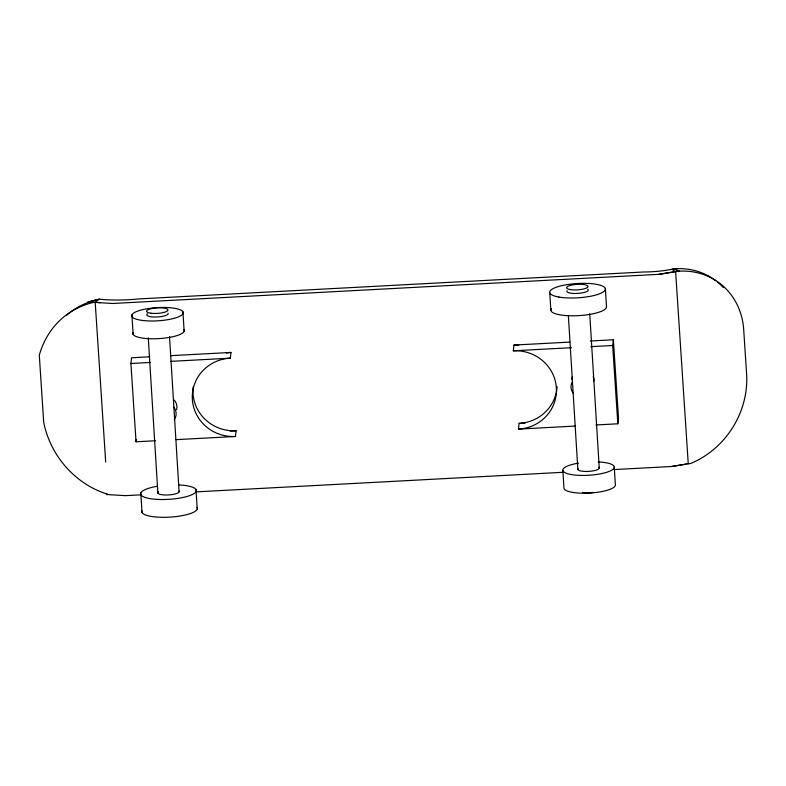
<?xml version="1.0" encoding="UTF-8"?>
<svg xmlns="http://www.w3.org/2000/svg" width="786" height="786" viewBox="0 0 786 786"><rect width="100%" height="100%" fill="white"/><g stroke="black" fill="none" stroke-linecap="round" stroke-linejoin="round"><path stroke-width="1.18" d="M155.431 440.75L136.047 441.781L130.908 363.486L131.586 357.758L149.762 356.785M136.047 441.781L136.322 439.492M193.218 386.928A40.587 39.192 6.8 0 0 236.105 430.748L235.427 436.476A40.587 39.192 6.8 0 1 192.364 399.494A40.587 39.192 6.8 0 1 230.288 358.18L230.966 352.452L170.366 355.685M575.401 426.061L518.446 429.097A40.587 39.192 6.8 0 0 556.36 387.793A40.587 39.192 6.8 0 0 513.297 350.802L513.985 345.074L569.732 342.097M518.446 429.097L519.124 423.369A40.587 39.192 6.8 0 0 556.085 393.373M596.004 424.961L617.825 423.792L612.677 345.496L613.365 339.768L590.335 341.006M617.825 423.792L618.503 418.073L613.365 339.768M675.616 271.789L672.02 269.303A42.778 10.965 -3.8 0 1 643.282 272.005L138.601 298.935A56.592 14.512 -3.8 0 1 99.37 299.181L87.688 301.962L112.771 303.475L658.923 274.324L678.122 271.268A70.278 64.265 -56.9 0 1 743.684 329.442L746.592 373.655A85.861 78.521 -56.9 0 1 690.747 463.455L688.251 463.838L675.626 271.651M105.688 462.021L95.185 302.06L99.37 299.181A90.4 80.221 55.6 0 0 66.574 315.265M107.043 494.217L106.523 494.512L125.396 495.652L141.313 494.807M658.923 274.324L679.271 271.013L674.368 268.822L672.089 269.343L674.368 268.822A70.278 64.265 -56.9 0 1 715.722 280.671M613.984 469.576L671.539 466.511L686.63 464.054M688.241 463.76L671.539 466.511M130.908 363.486L150.293 362.454M170.896 361.354L230.288 358.18M513.297 350.802L571.471 347.697M590.866 346.665L612.677 345.496M230.052 431.072L236.105 430.748M176.044 439.649L235.427 436.476M519.124 423.369L525.186 423.055M196.412 491.859L563.778 472.258M95.185 302.06L100.235 302.718M674.368 268.822L678.122 271.268M605.367 288.688L606.468 306.481A27.893 7.153 -3.5 0 1 576.452 315.736A27.893 7.153 -3.5 0 1 551.428 308.534M614.249 466.825L615.35 484.618A25.781 6.612 -3.5 0 1 590.974 492.979A25.781 6.612 -3.5 0 1 563.955 488.263L562.855 470.47M589.736 313.81L599.246 467.886M568.347 315.333L577.857 469.399M549.758 292.638L550.858 310.431M196.009 489.54L197.237 509.2M182.932 311.757L184.15 331.279M169.521 336.585L179.11 491.879M148.289 337.911L157.878 493.205M131.91 314.931L133.129 334.453M140.812 492.969L142.03 512.629M598.736 467.208A10.729 2.751 -3.5 0 1 589.107 471.364A10.729 2.751 -3.5 0 1 578.083 468.672M717.52 282.086A70.278 64.265 -56.9 0 1 723.375 287.597M178.677 484.923A27.893 7.153 -3.5 0 1 190.86 495.16A27.893 7.153 -3.5 0 1 146.687 497.902A27.893 7.153 -3.5 0 1 157.367 486.249M179.061 491.171A10.729 2.751 -3.5 0 1 167.261 494.993A10.729 2.751 -3.5 0 1 158.507 491.751M184.032 329.55A25.781 6.612 -3.5 0 1 159.027 338.599A25.781 6.612 -3.5 0 1 133.011 332.724M513.985 345.074A40.587 39.192 6.8 0 1 518.701 345.093M557.068 386.624A40.587 39.192 6.8 0 1 556.331 392.273M197.109 507.334A27.893 7.153 -3.5 0 1 170.061 517.119A27.893 7.153 -3.5 0 1 141.902 510.772M174.227 400.094A11.073 10.69 6.8 0 1 176.604 409.722M173.431 406.775A11.073 10.69 6.8 0 1 174.237 419.773M94.074 302.296A90.4 80.221 55.6 0 0 39.3 355.223L43.702 422.279A86.372 76.645 55.6 0 0 107.8 494.247M593.175 492.439A10.729 2.751 -3.5 0 1 582.701 492.458M587.751 289.219A10.729 2.751 -3.5 0 1 578.113 293.384A10.729 2.751 -3.5 0 1 567.089 290.692M598.215 461.942A25.781 6.612 -3.5 0 1 609.091 471.453A25.781 6.612 -3.5 0 1 568.258 473.889A25.781 6.612 -3.5 0 1 578.525 463.121M168.066 313.182A10.729 2.751 -3.5 0 1 156.267 317.013A10.729 2.751 -3.5 0 1 147.522 313.761M226.289 352.973A40.587 39.192 6.8 0 1 230.966 352.452M571.825 379.402A11.073 10.69 6.8 0 1 572.405 376.671M593.194 376.514A11.073 10.69 6.8 0 1 593.892 381.102M573.102 393.138A11.073 10.69 6.8 0 1 572.395 381.662M142.178 320.413A25.781 6.612 -3.5 0 0 183.05 313.476A25.781 6.612 -3.5 0 0 147.218 308.721A25.781 6.612 -3.5 0 0 142.178 320.413M570.174 289.562A10.729 2.751 -3.5 0 0 587.81 287.077A10.729 2.751 -3.5 0 0 574.045 284.67A10.729 2.751 -3.5 0 0 570.174 289.562M150.892 313.221A10.729 2.751 -3.5 0 0 167.899 310.342A10.729 2.751 -3.5 0 0 152.995 308.358A10.729 2.751 -3.5 0 0 150.892 313.221M558.915 297.059A27.893 7.153 -3.5 0 0 604.788 290.584A27.893 7.153 -3.5 0 0 568.976 284.335A27.893 7.153 -3.5 0 0 558.915 297.059"/></g></svg>
